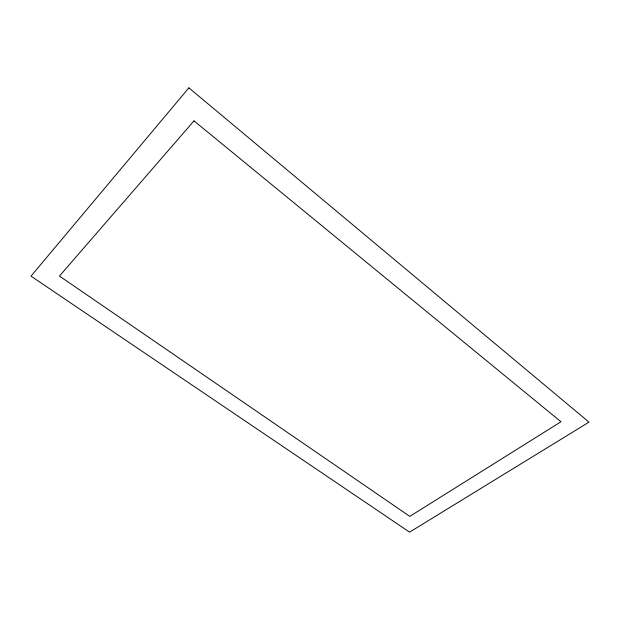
<?xml version="1.0" encoding="UTF-8"?>
<svg xmlns="http://www.w3.org/2000/svg" width="620" height="620" viewBox="0 0 620 620"><rect width="100%" height="100%" fill="white"/><g stroke="black" fill="none" stroke-linecap="round" stroke-linejoin="round"><path stroke-width="0.93" d="M188.875 87.854L31 276.132L409.572 532.146L589 422.135L188.875 87.854M193.998 120.869L59.466 276.063L409.797 516.382L560.976 421.755L193.998 120.869"/></g></svg>
